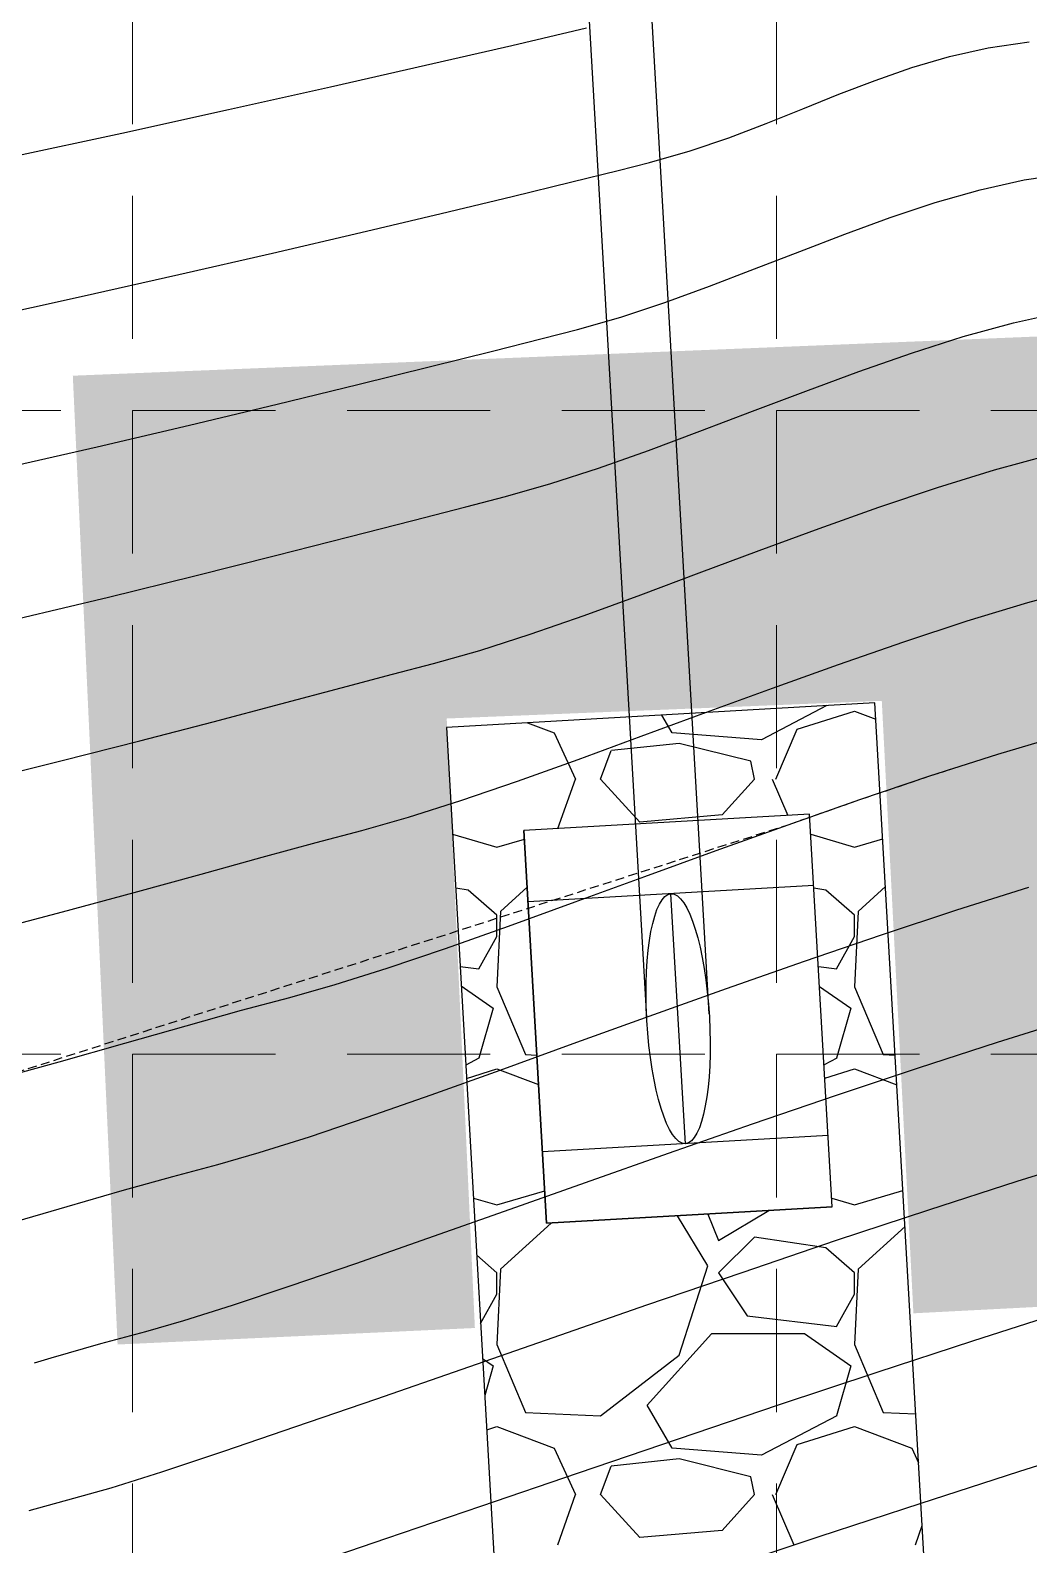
# Model space of a CAD drawing. Header units: inches. Extents: x 2547543 to 2548696, y 7125653 to 7126375.
# Drawn here: x 2548134.72 to 2548162.64, y 7125856.67 to 7125899 of the extents above; entities that cross this region are included whole.
import ezdxf

# ---------------------------------------------------------------- set-up
doc = ezdxf.new("R2010")
doc.units = ezdxf.units.IN
doc.header["$MEASUREMENT"] = 0
doc.linetypes.add('DASHED2', pattern=[0.375, 0.25, -0.125])
doc.linetypes.add('HIDDEN', pattern=[0.375, 0.25, -0.125])
for name, color, linetype in [('C-STRM-HWAL-N', 7, 'Continuous'), ('C-STRM-PIPE-N', 4, 'Continuous'), ('C-STRM-RRAP-N', 6, 'Continuous'), ('CONT-MJR', 6, 'Continuous'), ('CONT-MNR', 14, 'Continuous'), ('EROSION BLANKET', 84, 'Continuous'), ('GRID', 254, 'HIDDEN'), ('V-100YR-LINE', 2, 'DASHED2')]:
    doc.layers.add(name, color=color, linetype=linetype)

msp = doc.modelspace()

# ---------------------------------------------------------------- linework, layer by layer
at = {"layer": 'C-STRM-HWAL-N', "color": 5}
for p, q in [((2548156.514478106, 7125877.091462079), (2548148.527609882, 7125876.633269055)), ((2548157.147518842, 7125866.109692251), (2548156.514478106, 7125877.091462079)), ((2548149.160650619, 7125865.651499224), (2548148.527609882, 7125876.633269055)), ((2548156.629576421, 7125875.094776655), (2548148.642708198, 7125874.636583632)), ((2548153.038986415, 7125867.877281161), (2548152.63614231, 7125874.865680143)), ((2548157.032420527, 7125868.106377673), (2548149.045552304, 7125867.648184649)), ((2548157.147518842, 7125866.109692251), (2548149.160650619, 7125865.651499224))]:
    msp.add_line(p, q, dxfattribs=at)
msp.add_ellipse((2548152.837564362, 7125871.371480652), major_axis=(0.2004594499879376, -3.49425484702529), ratio=0.2499999905403149, dxfattribs=at)
at = {"layer": 'C-STRM-PIPE-N', "color": 5}
for p, q in [((2548153.706182624, 7125871.503591916), (2548146.529010777, 7125996.610527882)), ((2548151.959082878, 7125871.402880888), (2548144.808739892, 7125996.042156792))]:
    msp.add_line(p, q, dxfattribs=at)
at = {"layer": 'C-STRM-RRAP-N', "color": 1}
for p, q in [((2548158.340644598, 7125880.201158767), (2548146.360342718, 7125879.513869257)), ((2548152.669647414, 7125879.366411874), (2548152.382113445, 7125879.859327985)), ((2548156.999198013, 7125880.124202262), (2548155.16976071, 7125879.165924577)), ((2548156.169461317, 7125879.466454214), (2548157.769465864, 7125879.96645488)), ((2548157.769332214, 7125879.96639414), (2548158.366969654, 7125879.742280638)), ((2548161.891640427, 7125818.302932394), (2548158.340644598, 7125880.201158767)), ((2548146.360342718, 7125879.513869257), (2548149.911338547, 7125817.615642878)), ((2548148.628995512, 7125879.644018003), (2548149.3693352, 7125879.366391286)), ((2548149.369478276, 7125879.366439283), (2548149.969476473, 7125878.06644077)), ((2548155.169236214, 7125879.167036351), (2548152.669233389, 7125879.367035643)), ((2548155.569577127, 7125878.066482179), (2548156.169575538, 7125879.466477832)), ((2548152.869745664, 7125879.066024004), (2548150.969742975, 7125878.86602392)), ((2548154.869335962, 7125878.566543408), (2548152.869338312, 7125879.066541208)), ((2548150.669418527, 7125878.066411998), (2548150.969417764, 7125878.866411884)), ((2548154.969470763, 7125878.066442272), (2548154.869471429, 7125878.566440415)), ((2548149.477136685, 7125876.68774179), (2548149.96949375, 7125878.0663434)), ((2548151.769424369, 7125876.866824723), (2548150.669426747, 7125878.066824108)), ((2548154.969547522, 7125878.066241771), (2548154.069549349, 7125877.066243362)), ((2548155.469385591, 7125878.066456686), (2548155.902292078, 7125877.056342009)), ((2548156.514478106, 7125877.091462079), (2548148.527609882, 7125876.633269055)), ((2548154.069217795, 7125877.066658871), (2548151.769216932, 7125876.866660443)), ((2548157.147518842, 7125866.109692251), (2548156.514478106, 7125877.091462079)), ((2548146.531504146, 7125876.530314974), (2548147.769269762, 7125876.16626721)), ((2548148.527609882, 7125876.633269055), (2548149.160650619, 7125865.651499224)), ((2548156.547089892, 7125876.525724181), (2548157.769261213, 7125876.166262963)), ((2548157.769614851, 7125876.166256245), (2548158.558804105, 7125876.398370128)), ((2548147.769623399, 7125876.166251997), (2548148.541445254, 7125876.393257834)), ((2548146.969698571, 7125874.966598948), (2548146.618187016, 7125875.019325897)), ((2548147.769635445, 7125874.266215798), (2548146.969638585, 7125874.966212429)), ((2548148.618845196, 7125875.050550679), (2548147.869600048, 7125874.36645819)), ((2548156.969705783, 7125874.966597396), (2548156.634063061, 7125875.01694401)), ((2548157.769693946, 7125874.266160923), (2548156.969697086, 7125874.966157555)), ((2548158.635265444, 7125875.065554933), (2548157.869579819, 7125874.366451593)), ((2548147.869463274, 7125874.366409414), (2548147.769463658, 7125872.266408999)), ((2548157.869433289, 7125874.366441298), (2548157.769433673, 7125872.266440883)), ((2548147.769435748, 7125873.666448532), (2548147.769435748, 7125874.266448531)), ((2548157.769435748, 7125873.666448532), (2548157.769435748, 7125874.266448531)), ((2548147.269181854, 7125872.766362887), (2548147.769180325, 7125873.666360288)), ((2548157.269234166, 7125872.766381085), (2548157.769232637, 7125873.666378486)), ((2548146.743816707, 7125872.829445813), (2548147.26951008, 7125872.766362361)), ((2548156.760274964, 7125872.827463952), (2548157.269511421, 7125872.766355338)), ((2548146.774994632, 7125872.285976213), (2548147.669417462, 7125871.666759335)), ((2548147.769324518, 7125872.266542089), (2548148.569324946, 7125870.366545321)), ((2548156.792172019, 7125872.274124953), (2548157.669405887, 7125871.666808146)), ((2548157.769259941, 7125872.266642249), (2548158.569260369, 7125870.366645481)), ((2548147.669340122, 7125871.66648369), (2548147.269340565, 7125870.26648562)), ((2548157.669369119, 7125871.66647336), (2548157.269369563, 7125870.26647529)), ((2548147.269735833, 7125870.265957402), (2548146.901932204, 7125870.073298157)), ((2548148.56927777, 7125870.366298111), (2548148.889747171, 7125870.351037725)), ((2548157.269707917, 7125870.266003463), (2548156.918533238, 7125870.08205463)), ((2548158.569276324, 7125870.366298603), (2548158.905773022, 7125870.350275015)), ((2548146.923232215, 7125869.702012748), (2548147.769461334, 7125869.966458948)), ((2548147.769352684, 7125869.966398825), (2548148.937163793, 7125869.52847071)), ((2548156.940136376, 7125869.707290919), (2548157.769461565, 7125869.966454648)), ((2548157.76934947, 7125869.966403206), (2548158.953264733, 7125869.522436048)), ((2548147.115030129, 7125866.358739123), (2548147.769305582, 7125866.166305667)), ((2548147.769587577, 7125866.166290455), (2548149.108279091, 7125866.560022228)), ((2548157.133475734, 7125866.353307198), (2548157.769297034, 7125866.166301419)), ((2548157.76957903, 7125866.166294702), (2548159.122965182, 7125866.564348417)), ((2548149.160650619, 7125865.651499224), (2548157.147518842, 7125866.109692251)), ((2548153.669535046, 7125864.466466974), (2548152.817156271, 7125865.861266727)), ((2548153.671890911, 7125865.910301397), (2548153.969429605, 7125865.166454303)), ((2548153.969286887, 7125865.16648111), (2548155.37149014, 7125866.007804508)), ((2548149.284799586, 7125865.658621439), (2548147.869571298, 7125864.366458192)), ((2548159.180393285, 7125865.563305947), (2548157.869551068, 7125864.366451595)), ((2548154.969439724, 7125865.266467981), (2548153.969442243, 7125864.2664705)), ((2548156.969650333, 7125864.966567934), (2548154.969655301, 7125865.266568416)), ((2548157.769630605, 7125864.26622942), (2548156.969633745, 7125864.966226052)), ((2548147.769572105, 7125864.266284293), (2548147.206822223, 7125864.758690004)), ((2548147.769435748, 7125863.666448532), (2548147.769435748, 7125864.266448531)), ((2548147.869463767, 7125864.36641086), (2548147.769464151, 7125862.266410445)), ((2548152.869455747, 7125861.966517875), (2548153.669456696, 7125864.466516574)), ((2548153.969399973, 7125864.266453677), (2548154.76940037, 7125863.066454555)), ((2548157.869433781, 7125864.366442744), (2548157.769434165, 7125862.266442329)), ((2548157.769435748, 7125863.666448532), (2548157.769435748, 7125864.266448531)), ((2548147.316259751, 7125862.851059229), (2548147.769210179, 7125863.666370137)), ((2548157.26926402, 7125862.766390935), (2548157.769262492, 7125863.666388336)), ((2548154.769492683, 7125863.066376723), (2548157.269496851, 7125862.766375046)), ((2548151.969529633, 7125860.566275253), (2548153.76952598, 7125862.566272071)), ((2548153.769435748, 7125862.566448532), (2548156.369435748, 7125862.566448532)), ((2548156.369413989, 7125862.566727838), (2548157.669414221, 7125861.666726117)), ((2548147.769359679, 7125862.266503344), (2548148.569360107, 7125860.366506577)), ((2548157.769295102, 7125862.266603506), (2548158.56929553, 7125860.366606738)), ((2548147.372409243, 7125861.872304507), (2548147.669425795, 7125861.666677306)), ((2548147.669347648, 7125861.666480789), (2548147.431894896, 7125860.835396383)), ((2548150.669388306, 7125860.267060499), (2548152.869391283, 7125861.967060317)), ((2548157.669376646, 7125861.66647046), (2548157.269377089, 7125860.26647239)), ((2548148.569309656, 7125860.366328097), (2548150.669310071, 7125860.266328481)), ((2548152.669553822, 7125859.366432014), (2548151.969556817, 7125860.566428668)), ((2548158.569308208, 7125860.366328589), (2548159.481025665, 7125860.322913647)), ((2548147.486811516, 7125859.878132127), (2548147.769457034, 7125859.966458718)), ((2548147.769369938, 7125859.96640789), (2548149.369369711, 7125859.366409416)), ((2548157.269659065, 7125860.266083266), (2548155.169663009, 7125859.166084181)), ((2548156.169452717, 7125859.466453752), (2548157.769457264, 7125859.966454418)), ((2548157.769366725, 7125859.966412272), (2548159.369366498, 7125859.366413798)), ((2548155.569542302, 7125858.066474579), (2548156.169540714, 7125859.466470232)), ((2548149.369464114, 7125859.366447754), (2548149.969462311, 7125858.066449242)), ((2548152.869644134, 7125859.066163417), (2548150.969641445, 7125858.866163334)), ((2548155.169303444, 7125859.166836517), (2548152.669300619, 7125859.366835809)), ((2548154.869370539, 7125858.566507637), (2548152.869372888, 7125859.066505437)), ((2548159.369464071, 7125859.366431592), (2548159.559521169, 7125858.954640445)), ((2548150.66942729, 7125858.066418425), (2548150.969426527, 7125858.866418311)), ((2548154.969459427, 7125858.066456053), (2548154.869460093, 7125858.566454196)), ((2548149.469481504, 7125856.666366814), (2548149.969481967, 7125858.066369967)), ((2548151.769434964, 7125856.866636253), (2548150.669437342, 7125858.066635638)), ((2548154.969511747, 7125858.066308738), (2548154.069513574, 7125857.066310328)), ((2548155.469420416, 7125858.066449085), (2548156.069418828, 7125856.666453432)), ((2548154.069303202, 7125857.066578965), (2548151.769302339, 7125856.866580537)), ((2548159.469453422, 7125856.666408682), (2548159.660159703, 7125857.200386978))]:
    msp.add_line(p, q, dxfattribs=at)
at = {"layer": 'CONT-MJR', "color": 35, "extrusion": (0.2676196903797055, -0.9635246241384133, 0), "elevation": -6184032.901130352}
msp.add_lwpolyline([(4362244.278333371, 570.0000000000009), (4362245.731838571, 570.0000000000009)], dxfattribs=at)
at = {"layer": 'CONT-MJR', "color": 35, "extrusion": (0.21724364015921, -0.9761174113857285, 0), "elevation": -6402134.075689521}
msp.add_lwpolyline([(4035359.962147317, 570.0000000000005), (4035361.33697576, 570.0000000000005)], dxfattribs=at)
at = {"layer": 'CONT-MJR', "color": 35, "extrusion": (0.3038144673866461, -0.9527312157196113, 0), "elevation": -6014890.143028183}
msp.add_lwpolyline([(4592659.437627051, 570), (4592660.953457952, 570)], dxfattribs=at)
at = {"layer": 'CONT-MJR', "color": 35, "extrusion": (0.3290555363034459, -0.9443105707488674, 0), "elevation": -5890567.28728892}
msp.add_lwpolyline([(4751065.812413462, 570), (4751067.37235372, 570)], dxfattribs=at)
at = {"layer": 'CONT-MJR', "color": 35, "extrusion": (-0.3453800832463497, 0.9384628911665844, 0), "elevation": 5807299.845841154}
msp.add_lwpolyline([(-4852490.333968839, 570), (-4852491.918638878, 570)], dxfattribs=at)
at = {"layer": 'CONT-MJR', "color": 35, "extrusion": (0.3539554527632791, -0.9352622827095842, 0), "elevation": -5762641.28275326}
msp.add_lwpolyline([(4905440.224320268, 570), (4905441.813646923, 570)], dxfattribs=at)
at = {"layer": 'CONT-MJR', "color": 35, "extrusion": (-0.3552567997975493, 0.9347687447693168, 0), "elevation": 5755808.352646586}
msp.add_lwpolyline([(-4913454.293306269, 570), (-4913455.866869593, 570)], dxfattribs=at)
at = {"layer": 'CONT-MJR', "color": 35}
for points, elevation in [([(2548152.006030433, 7125887.260409528), (2548153.446626081, 7125887.797127709)], 570), ([(2548148.014203545, 7125885.971751604), (2548149.275016459, 7125886.328952348)], 570), ([(2548146.90071345, 7125885.684293127), (2548148.014203545, 7125885.971751604)], 570), ([(2548143.632733791, 7125884.839442685), (2548145.422820179, 7125885.301030561)], 570), ([(2548145.422820179, 7125885.301030561), (2548146.90071345, 7125885.684293127)], 570), ([(2548141.582664348, 7125884.317008278), (2548143.632733791, 7125884.839442685)], 570), ([(2548136.911416539, 7125883.159514984), (2548139.324821911, 7125883.751206119)], 570), ([(2548134.394658295, 7125882.559413654), (2548136.911416539, 7125883.159514984)], 570), ([(2548161.767976936, 7125870.718482178), (2548163.857635032, 7125871.366239856)], 565), ([(2548150.243771988, 7125866.792093677), (2548152.566485639, 7125867.609319176)], 565), ([(2548141.993797483, 7125863.901042649), (2548143.824809534, 7125864.531288432)], 565), ([(2548140.379897784, 7125863.362340956), (2548141.993797483, 7125863.901042649)], 565), ([(2548139.020785216, 7125862.93310302), (2548140.379897784, 7125863.362340956)], 565)]:
    msp.add_lwpolyline(points, dxfattribs=dict(at, elevation=elevation))
at = {"layer": 'CONT-MJR', "color": 35, "extrusion": (-0.3346983815565832, 0.9423253118660265, 0), "elevation": 5862041.582609006}
msp.add_lwpolyline([(-4786209.586098342, 570.0000000000005), (-4786211.066978414, 570.0000000000005)], dxfattribs=at)
at = {"layer": 'CONT-MJR', "color": 35, "extrusion": (-0.3102173464613381, 0.950665660447713, 0), "elevation": 5983855.326705826}
msp.add_lwpolyline([(-4633011.561605606, 570.0000000000009), (-4633012.966456182, 570.0000000000009)], dxfattribs=at)
at = {"layer": 'CONT-MJR', "color": 35, "extrusion": (0.2430780364389401, -0.9700067361626874, 0), "elevation": -6292758.536131619}
msp.add_lwpolyline([(4203858.139893628, 570), (4203860.467550081, 570)], dxfattribs=at)
at = {"layer": 'CONT-MJR', "color": 35, "extrusion": (0.3085859564211391, -0.9511964610424343, 0), "elevation": -5991776.072979216}
msp.add_lwpolyline([(4622743.76176805, 565.0000000000009), (4622746.086859508, 565.0000000000009)], dxfattribs=at)
at = {"layer": 'CONT-MJR', "color": 35, "extrusion": (-0.3177149778917121, 0.9481862648358016, 0), "elevation": 5947063.602832831}
msp.add_lwpolyline([(-4680123.100408565, 565), (-4680125.521773167, 565)], dxfattribs=at)
at = {"layer": 'CONT-MJR', "color": 35, "extrusion": (0.3243420664314278, -0.9459398627518513, 0), "elevation": -5914169.171562664}
msp.add_lwpolyline([(4721620.204559539, 565), (4721622.680949279, 565)], dxfattribs=at)
at = {"layer": 'CONT-MJR', "color": 35, "extrusion": (-0.3289773189996897, 0.9443378228069532, 0), "elevation": 5890941.904070436}
msp.add_lwpolyline([(-4750565.668475552, 565.0000000000009), (-4750568.158529474, 565.0000000000009)], dxfattribs=at)
at = {"layer": 'CONT-MJR', "color": 35, "extrusion": (0.3331986438915582, -0.9428566506679722, 0), "elevation": -5869630.691042806}
msp.add_lwpolyline([(4776867.162871985, 565.0000000000005), (4776869.555919137, 565.0000000000005)], dxfattribs=at)
at = {"layer": 'CONT-MJR', "color": 35, "extrusion": (0.3328086589894914, -0.9429943777677663, 0), "elevation": -5871605.855143128}
msp.add_lwpolyline([(4774436.849434718, 565.0000000000009), (4774439.131752048, 565.0000000000009)], dxfattribs=at)
at = {"layer": 'CONT-MJR', "color": 35, "extrusion": (0.3304394399405259, -0.9438271963298109, 0), "elevation": -5883577.523634032}
msp.add_lwpolyline([(4759674.126826111, 565), (4759676.256929619, 565)], dxfattribs=at)
at = {"layer": 'CONT-MJR', "color": 35, "extrusion": (0.2722992924754922, -0.9622126040108528, 0), "elevation": -6162738.676196467}
msp.add_lwpolyline([(4392217.808993218, 565.0000000000005), (4392218.917532695, 565.0000000000005)], dxfattribs=at)
at = {"layer": 'CONT-MJR', "color": 35, "extrusion": (0.260088794121474, -0.9655847032614164, 0), "elevation": -6217881.82652969}
msp.add_lwpolyline([(4313798.746417801, 565), (4313800.049148868, 565)], dxfattribs=at)
at = {"layer": 'CONT-MJR', "color": 35, "extrusion": (0.2759346885217742, -0.961176387387035, 0), "elevation": -6146091.269661237}
msp.add_lwpolyline([(4415479.977180381, 565.0000000000009), (4415481.416366498, 565.0000000000009)], dxfattribs=at)
at = {"layer": 'CONT-MJR', "color": 35, "extrusion": (0.2825139724428102, -0.9592631835813273, 0), "elevation": -6115693.137871244}
msp.add_lwpolyline([(4457487.448967586, 565.0000000000009), (4457487.943593513, 565.0000000000009)], dxfattribs=at)
at = {"layer": 'CONT-MNR', "color": 35, "extrusion": (0.2271248666578803, -0.9738656452230154, 0), "elevation": -6360920.004142179}
msp.add_lwpolyline([(4100022.740616939, 573), (4100024.889690276, 573)], dxfattribs=at)
at = {"layer": 'CONT-MNR', "color": 35}
for points, elevation in [([(2548145.776373621, 7125898.027988), (2548148.183957716, 7125898.582302807)], 573), ([(2548143.115843638, 7125897.423610426), (2548145.776373621, 7125898.027988)], 573), ([(2548157.33392375, 7125897.213584684), (2548158.345193394, 7125897.603624711)], 572), ([(2548140.264097282, 7125896.785314133), (2548143.115843638, 7125897.423610426)], 573), ([(2548154.254706456, 7125896.00007051), (2548155.301262629, 7125896.39650223)], 572), ([(2548152.03823114, 7125895.307952844), (2548153.171223409, 7125895.632118929)], 572), ([(2548149.866309676, 7125894.767167923), (2548151.163721221, 7125895.087758151)], 572), ([(2548160.027957417, 7125894.185493852), (2548161.27856101, 7125894.541652866)], 571), ([(2548143.962755144, 7125893.350072555), (2548146.213217651, 7125893.883620271)], 572), ([(2548141.499826955, 7125892.774948715), (2548143.962755144, 7125893.350072555)], 572), ([(2548150.026217342, 7125890.639852223), (2548151.237796377, 7125890.984684756)], 571), ([(2548133.932628594, 7125886.753121576), (2548136.593335367, 7125887.359580558)], 571), ([(2548161.677504039, 7125886.715279687), (2548163.189608073, 7125887.126843993)], 569), ([(2548158.451185647, 7125885.670510789), (2548160.090868348, 7125886.223545696)], 569), ([(2548156.779940588, 7125885.075043738), (2548158.451185647, 7125885.670510789)], 569), ([(2548151.791677761, 7125883.222737411), (2548153.428701995, 7125883.832288278)], 569), ([(2548160.91574357, 7125882.492145971), (2548162.611688524, 7125883.005776443)], 568), ([(2548159.143891465, 7125881.910003705), (2548160.91574357, 7125882.492145971)], 568), ([(2548147.292801112, 7125881.667817494), (2548148.70224267, 7125882.121633248)], 569), ([(2548144.850484396, 7125881.003050564), (2548146.002189748, 7125881.303650984)], 569), ([(2548143.411974774, 7125880.620489888), (2548144.850484396, 7125881.003050564)], 569), ([(2548141.727985902, 7125880.171764853), (2548143.411974774, 7125880.620489888)], 569), ([(2548151.80756611, 7125879.265754008), (2548153.627969532, 7125879.937224796)], 568), ([(2548137.788870501, 7125879.139005301), (2548139.839842804, 7125879.672671359)], 569), ([(2548158.524069655, 7125873.717961595), (2548160.625103499, 7125874.41255982)], 566), ([(2548143.244663227, 7125872.323561154), (2548144.705471769, 7125872.786629487)], 567), ([(2548141.978162153, 7125871.967449744), (2548143.244663227, 7125872.323561154)], 567), ([(2548137.369028318, 7125870.689954228), (2548139.078911054, 7125871.175354628)], 567), ([(2548147.862532316, 7125869.937323372), (2548149.905660979, 7125870.674273932)], 566), ([(2548144.141101763, 7125868.618600934), (2548145.930009789, 7125869.246079369)], 566), ([(2548137.29551838, 7125866.564248417), (2548138.706852776, 7125866.962611898)], 566), ([(2548151.965129798, 7125863.368692124), (2548154.62299286, 7125864.280575771)], 564), ([(2548161.072450061, 7125862.366126411), (2548163.600585865, 7125863.174369833)], 563), ([(2548146.797887892, 7125861.577481377), (2548149.340751824, 7125862.460721556)], 564), ([(2548162.3629133, 7125858.713151625), (2548164.927026658, 7125859.526297054)], 562), ([(2548138.402151723, 7125858.708170764), (2548140.13866992, 7125859.284316278)], 564), ([(2548147.318362725, 7125857.745260213), (2548150.053074014, 7125858.680016385)], 563), ([(2548159.631536309, 7125857.828713497), (2548162.3629133, 7125858.713151625)], 562), ([(2548134.693903422, 7125857.62392019), (2548135.942120761, 7125857.963147885)], 564), ([(2548144.690440894, 7125856.845234739), (2548147.318362725, 7125857.745260213)], 563)]:
    msp.add_lwpolyline(points, dxfattribs=dict(at, elevation=elevation))
at = {"layer": 'CONT-MNR', "color": 35, "extrusion": (0.2202151051542702, -0.9754513352607057, 0), "elevation": -6389823.567619411}
msp.add_lwpolyline([(4054836.921542595, 572.0000000000005), (4054838.038178773, 572.0000000000005)], dxfattribs=at)
at = {"layer": 'CONT-MNR', "color": 35, "extrusion": (0.1451039923834464, -0.9894164095032913, 0), "elevation": -6680732.515958403}
msp.add_lwpolyline([(3555189.135810074, 572), (3555190.288382242, 572)], dxfattribs=at)
at = {"layer": 'CONT-MNR', "color": 35, "extrusion": (0.2823641017959116, -0.9593073094775146, 0), "elevation": -6116417.268799872}
msp.add_lwpolyline([(4456565.68645112, 572), (4456566.78167579, 572)], dxfattribs=at)
at = {"layer": 'CONT-MNR', "color": 35, "extrusion": (0.3292530119221011, -0.9442417350129282, 0), "elevation": -5889581.106761703}
msp.add_lwpolyline([(4752300.705595, 572.0000000000009), (4752301.790774914, 572.0000000000009)], dxfattribs=at)
at = {"layer": 'CONT-MNR', "color": 35, "extrusion": (-0.3739972628803573, 0.9274298072404192, 0), "elevation": 5655765.610933897}
msp.add_lwpolyline([(-5028302.028950756, 572.0000000000009), (-5028303.118466603, 572.0000000000009)], dxfattribs=at)
at = {"layer": 'CONT-MNR', "color": 35, "extrusion": (0.2149241699394011, -0.9766307394178516, 0), "elevation": -6411712.915306361}
msp.add_lwpolyline([(4020116.509353706, 573.0000000000009), (4020119.561923216, 573.0000000000009)], dxfattribs=at)
at = {"layer": 'CONT-MNR', "color": 35, "extrusion": (0.3719556915966223, -0.9282504853157248, 0), "elevation": -5666815.920986028}
msp.add_lwpolyline([(5015844.11746374, 572.0000000000005), (5015845.218687669, 572.0000000000005)], dxfattribs=at)
at = {"layer": 'CONT-MNR', "color": 35, "extrusion": (0.2108612103155338, -0.9775160100910205, 0), "elevation": -6428374.241065976}
msp.add_lwpolyline([(3993416.953183601, 573.0000000000005), (3993420.072304446, 573.0000000000005)], dxfattribs=at)
at = {"layer": 'CONT-MNR', "color": 35, "extrusion": (0.3215637822742132, -0.9468879204686806, 0), "elevation": -5928030.725021316}
msp.add_lwpolyline([(4704245.408890866, 572), (4704246.553147778, 572)], dxfattribs=at)
at = {"layer": 'CONT-MNR', "color": 35, "extrusion": (0.2441709147059699, -0.9697322127327989, 0), "elevation": -6288025.610698604}
msp.add_lwpolyline([(4210960.588049723, 572.0000000000009), (4210961.489855299, 572.0000000000009)], dxfattribs=at)
at = {"layer": 'CONT-MNR', "color": 35, "extrusion": (0.2366943165837172, -0.9715841705673096, 0), "elevation": -6320273.965749724}
msp.add_lwpolyline([(4162399.149822615, 572.0000000000005), (4162400.866301986, 572.0000000000005)], dxfattribs=at)
at = {"layer": 'CONT-MNR', "color": 35, "extrusion": (0.2188953404332552, -0.9757483435479711, 0), "elevation": -6395299.164765865}
msp.add_lwpolyline([(4046189.258235565, 571.0000000000009), (4046190.525977589, 571.0000000000009)], dxfattribs=at)
at = {"layer": 'CONT-MNR', "color": 35, "extrusion": (0.1468807283698463, -0.9891542102390019, 0), "elevation": -6674332.895798215}
msp.add_lwpolyline([(3567182.301962091, 571), (3567183.534614281, 571)], dxfattribs=at)
at = {"layer": 'CONT-MNR', "color": 35, "extrusion": (0.2337311842300618, -0.9723012565652752, 0), "elevation": -6332934.345188092}
msp.add_lwpolyline([(4143109.38113989, 572.0000000000009), (4143111.423087103, 572.0000000000009)], dxfattribs=at)
at = {"layer": 'CONT-MNR', "color": 35, "extrusion": (-0.314184247654217, 0.949362027113974, 0), "elevation": 5964461.607653776}
msp.add_lwpolyline([(-4657968.745770522, 571.0000000000009), (-4657970.073085397, 571.0000000000009)], dxfattribs=at)
at = {"layer": 'CONT-MNR', "color": 35, "extrusion": (-0.3416844460949214, 0.9398147366884639, 0), "elevation": 5826353.758530403}
msp.add_lwpolyline([(-4829602.880128875, 571), (-4829604.226663869, 571)], dxfattribs=at)
at = {"layer": 'CONT-MNR', "color": 35, "extrusion": (-0.3577863365884975, 0.9338034789775537, 0), "elevation": 5742488.024369854}
msp.add_lwpolyline([(-4929024.245837101, 571), (-4929025.602414672, 571)], dxfattribs=at)
at = {"layer": 'CONT-MNR', "color": 35, "extrusion": (0.2237081144369066, -0.9746561852956579, 0), "elevation": -6375255.538612683}
msp.add_lwpolyline([(4077679.219193548, 572), (4077681.910178249, 572)], dxfattribs=at)
at = {"layer": 'CONT-MNR', "color": 35, "extrusion": (-0.3632841608885711, 0.931678387882582, 0), "elevation": 5713335.537715554}
msp.add_lwpolyline([(-4962784.731793884, 571), (-4962786.088434367, 571)], dxfattribs=at)
at = {"layer": 'CONT-MNR', "color": 35, "extrusion": (0.2194796076797215, -0.9756170877002696, 0), "elevation": -6392877.647996502}
msp.add_lwpolyline([(4049993.0505011, 572.0000000000005), (4049995.848763478, 572.0000000000005)], dxfattribs=at)
at = {"layer": 'CONT-MNR', "color": 35, "extrusion": (0.3583732931828204, -0.9335783752493951, 0), "elevation": -5739388.295079588}
msp.add_lwpolyline([(4932630.533075368, 571.0000000000009), (4932631.879529773, 571.0000000000009)], dxfattribs=at)
at = {"layer": 'CONT-MNR', "color": 35, "extrusion": (0.3426371108883352, -0.9394678335324178, 0), "elevation": -5821454.149213075}
msp.add_lwpolyline([(4835502.118688375, 571), (4835503.44495108, 571)], dxfattribs=at)
at = {"layer": 'CONT-MNR', "color": 35, "extrusion": (0.214525677522783, -0.9767183492099404, 0), "elevation": -6413348.406594943}
msp.add_lwpolyline([(4017495.194624603, 572.0000000000009), (4017498.045673029, 572.0000000000009)], dxfattribs=at)
at = {"layer": 'CONT-MNR', "color": 35, "extrusion": (-0.3150120568189114, 0.9490876693218173, 0), "elevation": 5960396.903991917}
msp.add_lwpolyline([(-4663160.495112553, 571.0000000000009), (-4663161.791972648, 571.0000000000009)], dxfattribs=at)
at = {"layer": 'CONT-MNR', "color": 35, "extrusion": (0.2453508649011874, -0.9694343469736564, 0), "elevation": -6282892.324315354}
msp.add_lwpolyline([(4218605.130275507, 571.0000000000009), (4218606.563705262, 571.0000000000009)], dxfattribs=at)
at = {"layer": 'CONT-MNR', "color": 35, "extrusion": (0.2471528843493542, -0.9689764970100126, 0), "elevation": -6275037.921545951}
msp.add_lwpolyline([(4230280.886825153, 571.0000000000009), (4230281.911457595, 571.0000000000009)], dxfattribs=at)
at = {"layer": 'CONT-MNR', "color": 35, "extrusion": (0.2429358577738961, -0.9700423542339075, 0), "elevation": -6293378.711913398}
msp.add_lwpolyline([(4202943.560231262, 571.0000000000009), (4202945.347320479, 571.0000000000009)], dxfattribs=at)
at = {"layer": 'CONT-MNR', "color": 35, "extrusion": (0.240026662049286, -0.9707662960288012, 0), "elevation": -6305950.496408843}
msp.add_lwpolyline([(4184055.576370706, 571), (4184057.661994544, 571)], dxfattribs=at)
at = {"layer": 'CONT-MNR', "color": 35, "extrusion": (0.2366050200284898, -0.9716059203696312, 0), "elevation": -6320652.402541232}
msp.add_lwpolyline([(4161810.489369716, 571.0000000000009), (4161812.818420293, 571.0000000000009)], dxfattribs=at)
at = {"layer": 'CONT-MNR', "color": 35, "extrusion": (0.2325928231630486, -0.9725742021116142, 0), "elevation": -6337775.916149751}
msp.add_lwpolyline([(4135684.823287002, 571), (4135687.340678715, 571)], dxfattribs=at)
at = {"layer": 'CONT-MNR', "color": 35, "extrusion": (0.2278632513312516, -0.9736931440103452, 0), "elevation": -6357800.978020035}
msp.add_lwpolyline([(4104830.993306817, 571), (4104833.643983848, 571)], dxfattribs=at)
at = {"layer": 'CONT-MNR', "color": 35, "extrusion": (0.296031174637825, -0.9551782784603875, 0), "elevation": -6052156.910645985}
msp.add_lwpolyline([(4543431.637928819, 569), (4543433.29901736, 569)], dxfattribs=at)
at = {"layer": 'CONT-MNR', "color": 35, "extrusion": (0.3455066746310868, -0.9384162923699526, 0), "elevation": -5806641.476500997}
msp.add_lwpolyline([(4853270.902231038, 569), (4853272.693890858, 569)], dxfattribs=at)
at = {"layer": 'CONT-MNR', "color": 35, "extrusion": (0.3498968416766175, -0.9367882365746958, 0), "elevation": -5783853.312475201}
msp.add_lwpolyline([(4880404.404067646, 569.0000000000009), (4880406.186664566, 569.0000000000009)], dxfattribs=at)
at = {"layer": 'CONT-MNR', "color": 35, "extrusion": (0.3422671400839946, -0.9396026845527439, 0), "elevation": -5823350.379655978}
msp.add_lwpolyline([(4833204.250947138, 569.0000000000005), (4833205.935327162, 569.0000000000005)], dxfattribs=at)
at = {"layer": 'CONT-MNR', "color": 35, "extrusion": (0.2584763562073948, -0.966017584354316, 0), "elevation": -6225088.500738465}
msp.add_lwpolyline([(4303442.164778626, 568), (4303443.81540083, 568)], dxfattribs=at)
at = {"layer": 'CONT-MNR', "color": 35, "extrusion": (0.3287981403304557, -0.9444002239068107, 0), "elevation": -5891858.116621126}
msp.add_lwpolyline([(4749448.994752882, 569.0000000000009), (4749450.590249221, 569.0000000000009)], dxfattribs=at)
at = {"layer": 'CONT-MNR', "color": 35, "extrusion": (0.3277599672518285, -0.944761030031976, 0), "elevation": -5897070.975627014}
msp.add_lwpolyline([(4742978.350135267, 568.0000000000005), (4742980.278931511, 568.0000000000005)], dxfattribs=at)
at = {"layer": 'CONT-MNR', "color": 35, "extrusion": (0.2715623404756317, -0.9624208514134537, 0), "elevation": -6166116.259102719}
msp.add_lwpolyline([(4387509.849724252, 569), (4387511.19072945, 569)], dxfattribs=at)
at = {"layer": 'CONT-MNR', "color": 35, "extrusion": (-0.3381685687522831, 0.9410855535539968, 0), "elevation": 5844357.212484092}
msp.add_lwpolyline([(-4807781.153618507, 568.0000000000009), (-4807783.116397783, 568.0000000000009)], dxfattribs=at)
at = {"layer": 'CONT-MNR', "color": 35, "extrusion": (0.3441589485164353, -0.9389114005890341, 0), "elevation": -5813600.039028697}
msp.add_lwpolyline([(4844925.838202551, 568), (4844927.804870742, 568)], dxfattribs=at)
at = {"layer": 'CONT-MNR', "color": 35, "extrusion": (0.255553240372197, -0.9667949841281089, 0), "elevation": -6238079.332045805}
msp.add_lwpolyline([(4284570.456870563, 569.0000000000009), (4284572.409862799, 569.0000000000009)], dxfattribs=at)
at = {"layer": 'CONT-MNR', "color": 35, "extrusion": (0.2464483044747321, -0.9691559385473164, 0), "elevation": -6278103.847302297}
msp.add_lwpolyline([(4225701.460403334, 569), (4225703.702020395, 569)], dxfattribs=at)
at = {"layer": 'CONT-MNR', "color": 35, "extrusion": (0.3438210523603929, -0.9390351878144887, 0), "elevation": -5815343.13860927}
msp.add_lwpolyline([(4842829.635736726, 568), (4842831.51934232, 568)], dxfattribs=at)
at = {"layer": 'CONT-MNR', "color": 35, "extrusion": (0.2844285299661735, -0.9586972469665705, 0), "elevation": -6106790.449828369}
msp.add_lwpolyline([(4469718.898208416, 567), (4469720.771248696, 567)], dxfattribs=at)
at = {"layer": 'CONT-MNR', "color": 35, "extrusion": (-0.2393943856299335, 0.9709224109726105, 0), "elevation": 6308665.857175037}
msp.add_lwpolyline([(-4179934.982338984, 569), (-4179937.302458102, 569)], dxfattribs=at)
at = {"layer": 'CONT-MNR', "color": 35, "extrusion": (0.3369036668771326, -0.941539122524785, 0), "elevation": -5850812.409510091}
msp.add_lwpolyline([(4799915.791089907, 568), (4799917.587757373, 568)], dxfattribs=at)
at = {"layer": 'CONT-MNR', "color": 35, "extrusion": (0.3054965488159652, -0.9521931834777724, 0), "elevation": -6006758.561666015}
msp.add_lwpolyline([(4603271.651608931, 567), (4603273.640461584, 567)], dxfattribs=at)
at = {"layer": 'CONT-MNR', "color": 35, "extrusion": (0.3205858457446358, -0.9472194653342997, 0), "elevation": -5932866.511149362}
msp.add_lwpolyline([(4698120.24203895, 567), (4698122.314024699, 567)], dxfattribs=at)
at = {"layer": 'CONT-MNR', "color": 35, "extrusion": (0.3241738129461473, -0.945997536466114, 0), "elevation": -5915020.079640537}
msp.add_lwpolyline([(4720563.425278823, 568.0000000000009), (4720565.10497216, 568.0000000000009)], dxfattribs=at)
at = {"layer": 'CONT-MNR', "color": 35, "extrusion": (-0.3034640047700957, 0.9528429030059969, 0), "elevation": 6016570.953395685}
msp.add_lwpolyline([(-4590429.335252116, 568.0000000000005), (-4590430.868381113, 568.0000000000005)], dxfattribs=at)
at = {"layer": 'CONT-MNR', "color": 35, "extrusion": (0.3311679959897095, -0.9435718088371229, 0), "elevation": -5879908.767892969}
msp.add_lwpolyline([(4764230.42157305, 567.0000000000009), (4764232.543550866, 567.0000000000009)], dxfattribs=at)
at = {"layer": 'CONT-MNR', "color": 35, "extrusion": (0.2706590924441006, -0.9626752597201903, 0), "elevation": -6170226.801064572}
msp.add_lwpolyline([(4381718.480593758, 568), (4381719.838443836, 568)], dxfattribs=at)
at = {"layer": 'CONT-MNR', "color": 35, "extrusion": (0.2552851075627744, -0.9668658199857221, 0), "elevation": -6239263.343730996}
msp.add_lwpolyline([(4282842.196701307, 568), (4282843.511888697, 568)], dxfattribs=at)
at = {"layer": 'CONT-MNR', "color": 35, "extrusion": (0.3380955459052868, -0.9411117902985843, 0), "elevation": -5844726.501596388}
msp.add_lwpolyline([(4807324.639416604, 567.0000000000009), (4807326.777963363, 567.0000000000009)], dxfattribs=at)
at = {"layer": 'CONT-MNR', "color": 35, "extrusion": (0.2636392452390294, -0.9646213497377066, 0), "elevation": -6201981.991295404}
msp.add_lwpolyline([(4336651.953236579, 568), (4336653.5178543, 568)], dxfattribs=at)
at = {"layer": 'CONT-MNR', "color": 35, "extrusion": (0.3418085221894444, -0.9397696175971365, 0), "elevation": -5825701.11025952}
msp.add_lwpolyline([(4830360.664138971, 567), (4830362.785663834, 567)], dxfattribs=at)
at = {"layer": 'CONT-MNR', "color": 35, "extrusion": (0.2661628656492673, -0.963928072497824, 0), "elevation": -6190611.242564541}
msp.add_lwpolyline([(4352866.617074899, 568.0000000000009), (4352868.390762197, 568.0000000000009)], dxfattribs=at)
at = {"layer": 'CONT-MNR', "color": 35, "extrusion": (-0.26490495075343, 0.9642745288901512, 0), "elevation": 6196285.390286284}
msp.add_lwpolyline([(-4344783.749132031, 568.0000000000009), (-4344785.691462391, 568.0000000000009)], dxfattribs=at)
at = {"layer": 'CONT-MNR', "color": 35, "extrusion": (0.3424223963490519, -0.939546115142079, 0), "elevation": -5822544.215015061}
msp.add_lwpolyline([(4834163.465843596, 567.0000000000005), (4834165.536670704, 567.0000000000005)], dxfattribs=at)
at = {"layer": 'CONT-MNR', "color": 35, "extrusion": (0.2607129603048359, -0.9654163621614713, 0), "elevation": -6215103.719927794}
msp.add_lwpolyline([(4317819.627362866, 568), (4317821.697932499, 568)], dxfattribs=at)
at = {"layer": 'CONT-MNR', "color": 35, "extrusion": (0.299442003885017, -0.9541145037726475, 0), "elevation": -6035873.805283832}
msp.add_lwpolyline([(4565023.123883504, 566.0000000000005), (4565025.234311315, 566.0000000000005)], dxfattribs=at)
at = {"layer": 'CONT-MNR', "color": 35, "extrusion": (0.2538649423964235, -0.9672396761000144, 0), "elevation": -6245546.104385773}
msp.add_lwpolyline([(4273665.404847857, 568), (4273667.563333866, 568)], dxfattribs=at)
at = {"layer": 'CONT-MNR', "color": 35, "extrusion": (0.3397333529178603, -0.9405217960872511, 0), "elevation": -5836348.881030108}
msp.add_lwpolyline([(4817485.874385146, 567), (4817487.860825485, 567)], dxfattribs=at)
at = {"layer": 'CONT-MNR', "color": 35, "extrusion": (-0.3331366064562921, 0.9428785719480455, 0), "elevation": 5869952.455684647}
msp.add_lwpolyline([(-4776481.836032663, 567), (-4776483.704463312, 567)], dxfattribs=at)
at = {"layer": 'CONT-MNR', "color": 35, "extrusion": (0.3243905237070432, -0.9459232464259827, 0), "elevation": -5913931.122804299}
msp.add_lwpolyline([(4721926.012041915, 566.0000000000009), (4721928.290735827, 566.0000000000009)], dxfattribs=at)
at = {"layer": 'CONT-MNR', "color": 35, "extrusion": (0.3214054718930873, -0.9469416680224721, 0), "elevation": -5928798.211172841}
msp.add_lwpolyline([(4703238.903398827, 567), (4703240.620374624, 567)], dxfattribs=at)
at = {"layer": 'CONT-MNR', "color": 35, "extrusion": (0.3318179028767018, -0.9433434577769159, 0), "elevation": -5876621.75304579}
msp.add_lwpolyline([(4768276.560054578, 566.0000000000009), (4768278.867694339, 566.0000000000009)], dxfattribs=at)
at = {"layer": 'CONT-MNR', "color": 35, "extrusion": (0.3366678897296729, -0.9416234555409976, 0), "elevation": -5852006.722577358}
msp.add_lwpolyline([(4798451.816140709, 566.0000000000009), (4798454.115696674, 566.0000000000009)], dxfattribs=at)
at = {"layer": 'CONT-MNR', "color": 35, "extrusion": (0.2573853131655473, -0.9663088536108283, 0), "elevation": -6229938.85080436}
msp.add_lwpolyline([(4296385.542906366, 567), (4296386.941675145, 567)], dxfattribs=at)
at = {"layer": 'CONT-MNR', "color": 35, "extrusion": (-0.2689039635462407, 0.9631669940301746, 0), "elevation": 6178199.221826337}
msp.add_lwpolyline([(-4370458.459778348, 567.0000000000009), (-4370460.066569749, 567.0000000000009)], dxfattribs=at)
at = {"layer": 'CONT-MNR', "color": 35, "extrusion": (-0.3391657649350612, 0.9407266254847978, 0), "elevation": 5839251.061128089}
msp.add_lwpolyline([(-4813963.840050297, 566.0000000000009), (-4813966.09439962, 566.0000000000009)], dxfattribs=at)
at = {"layer": 'CONT-MNR', "color": 35, "extrusion": (0.2721700980997104, -0.9622491557285952, 0), "elevation": -6163336.257539625}
msp.add_lwpolyline([(4391390.046166679, 567.0000000000009), (4391391.956758676, 567.0000000000009)], dxfattribs=at)
at = {"layer": 'CONT-MNR', "color": 35, "extrusion": (-0.2671097516405488, 0.9636661146779649, 0), "elevation": 6186327.77165853}
msp.add_lwpolyline([(-4358939.271476213, 567.0000000000009), (-4358941.277727976, 567.0000000000009)], dxfattribs=at)
at = {"layer": 'CONT-MNR', "color": 35, "extrusion": (0.3367932662452924, -0.9415786190286118, 0), "elevation": -5851367.733464225}
msp.add_lwpolyline([(4799224.504085945, 566.0000000000009), (4799226.556514164, 566.0000000000009)], dxfattribs=at)
at = {"layer": 'CONT-MNR', "color": 35, "extrusion": (0.3205736889139952, -0.9472235797192093, 0), "elevation": -5932922.814322379}
msp.add_lwpolyline([(4698026.502639532, 566.0000000000009), (4698028.20475632, 566.0000000000009)], dxfattribs=at)
at = {"layer": 'CONT-MNR', "color": 35, "extrusion": (0.3028774381418023, -0.9530295155264914, 0), "elevation": -6019387.716118299}
msp.add_lwpolyline([(4586718.234416861, 566.0000000000009), (4586719.706201212, 566.0000000000009)], dxfattribs=at)
at = {"layer": 'CONT-MNR', "color": 35, "extrusion": (-0.2719551168490177, 0.9623099367769395, 0), "elevation": 6164313.208075993}
msp.add_lwpolyline([(-4390016.483768103, 566.0000000000009), (-4390017.689215829, 566.0000000000009)], dxfattribs=at)
at = {"layer": 'CONT-MNR', "color": 35, "extrusion": (0.2971513650027408, -0.9548303861299178, 0), "elevation": -6046804.267456697}
msp.add_lwpolyline([(4550523.865074153, 564), (4550526.285937461, 564)], dxfattribs=at)
at = {"layer": 'CONT-MNR', "color": 35, "extrusion": (0.2583251375480244, -0.9660580330967671, 0), "elevation": -6225752.740070896}
msp.add_lwpolyline([(4302440.430465573, 566), (4302441.734005875, 566)], dxfattribs=at)
at = {"layer": 'CONT-MNR', "color": 35, "extrusion": (0.3076649637436888, -0.9514947556789762, 0), "elevation": -5996244.65293421}
msp.add_lwpolyline([(4616940.045735637, 564), (4616942.641803108, 564)], dxfattribs=at)
at = {"layer": 'CONT-MNR', "color": 35, "extrusion": (0.2771545367392412, -0.9608253549760523, 0), "elevation": -6140485.459418589}
msp.add_lwpolyline([(4423279.568246087, 566.0000000000009), (4423281.167974084, 566.0000000000009)], dxfattribs=at)
at = {"layer": 'CONT-MNR', "color": 35, "extrusion": (-0.2770000520175744, 0.9608699033595866, 0), "elevation": 6141196.553278971}
msp.add_lwpolyline([(-4422290.543017806, 566.0000000000009), (-4422292.246130835, 566.0000000000009)], dxfattribs=at)
at = {"layer": 'CONT-MNR', "color": 35, "extrusion": (-0.3152377312786807, 0.9490127358356528, 0), "elevation": 5959261.489876132}
msp.add_lwpolyline([(-4664575.269982073, 564.0000000000009), (-4664577.989383267, 564.0000000000009)], dxfattribs=at)
at = {"layer": 'CONT-MNR', "color": 35, "extrusion": (0.3206982582950412, -0.9471814119409898, 0), "elevation": -5932297.441115361}
msp.add_lwpolyline([(4698816.957277836, 564.0000000000005), (4698819.747998977, 564.0000000000005)], dxfattribs=at)
at = {"layer": 'CONT-MNR', "color": 35, "extrusion": (0.3269600779425001, -0.945038151310218, 0), "elevation": -5901068.779309836}
msp.add_lwpolyline([(4737970.887811512, 564.0000000000009), (4737973.664818949, 564.0000000000009)], dxfattribs=at)
at = {"layer": 'CONT-MNR', "color": 35, "extrusion": (0.3111494783208467, -0.9503609851738786, 0), "elevation": -5979282.590115037}
msp.add_lwpolyline([(4638878.417450399, 563), (4638881.225001754, 563)], dxfattribs=at)
at = {"layer": 'CONT-MNR', "color": 35, "extrusion": (-0.3279187023012046, 0.944705946144669, 0), "elevation": 5896258.812414122}
msp.add_lwpolyline([(-4743950.158306231, 564.0000000000009), (-4743952.712879897, 564.0000000000009)], dxfattribs=at)
at = {"layer": 'CONT-MNR', "color": 35, "extrusion": (0.3159981825920398, -0.9487597949947753, 0), "elevation": -5955517.464137077}
msp.add_lwpolyline([(4669346.618423159, 563), (4669349.526293589, 563)], dxfattribs=at)
at = {"layer": 'CONT-MNR', "color": 35, "extrusion": (0.3261341059538051, -0.9453235133718574, 0), "elevation": -5905206.919633867}
msp.add_lwpolyline([(4732804.658657709, 564), (4732807.023719979, 564)], dxfattribs=at)
at = {"layer": 'CONT-MNR', "color": 35, "extrusion": (0.3195117972158454, -0.947582297977279, 0), "elevation": -5938173.547625098}
msp.add_lwpolyline([(4691380.745585078, 563.0000000000009), (4691383.700669464, 563.0000000000009)], dxfattribs=at)
at = {"layer": 'CONT-MNR', "color": 35, "extrusion": (0.3221960278330956, -0.9466729739717804, 0), "elevation": -5924857.769746594}
msp.add_lwpolyline([(4708178.95947581, 564), (4708181.082857504, 564)], dxfattribs=at)
at = {"layer": 'CONT-MNR', "color": 35, "extrusion": (0.3219485428469939, -0.9467571683165105, 0), "elevation": -5926084.589173272}
msp.add_lwpolyline([(4706639.147258798, 563), (4706642.096412665, 563)], dxfattribs=at)
at = {"layer": 'CONT-MNR', "color": 35, "extrusion": (0.301456665507176, -0.9534798785613122, 0), "elevation": -6026209.589748289}
msp.add_lwpolyline([(4577734.815391352, 564.0000000000009), (4577736.299281472, 564.0000000000009)], dxfattribs=at)
at = {"layer": 'CONT-MNR', "color": 35, "extrusion": (0.2739331333193262, -0.9617487397807477, 0), "elevation": -6155266.053165353}
msp.add_lwpolyline([(4402675.130558243, 564), (4402676.217299039, 564)], dxfattribs=at)
at = {"layer": 'CONT-MNR', "color": 35, "extrusion": (-0.3123075639495124, 0.9499810448108539, 0), "elevation": 5973620.33821526}
msp.add_lwpolyline([(-4646159.649757568, 562.0000000000005), (-4646162.648647779, 562.0000000000005)], dxfattribs=at)
at = {"layer": 'CONT-MNR', "color": 35, "extrusion": (0.3235780668051895, -0.9462014767916062, 0), "elevation": -5917972.537493913}
msp.add_lwpolyline([(4716826.639183262, 563), (4716829.251485447, 563)], dxfattribs=at)
at = {"layer": 'CONT-MNR', "color": 35, "extrusion": (0.3154496480531985, -0.9489423162358782, 0), "elevation": -5958211.984119757}
msp.add_lwpolyline([(4665899.774581078, 562.0000000000009), (4665902.84815984, 562.0000000000009)], dxfattribs=at)
at = {"layer": 'EROSION BLANKET', "ltscale": 60, "const_width": 10}
msp.add_lwpolyline([(2548142.160097584, 7125862.493816629), (2548141.140607632, 7125884.55514225), (2548163.269514216, 7125885.454381264), (2548164.408941782, 7125863.393055643)], dxfattribs=at)
at = {"layer": 'GRID', "color": 252, "linetype": 'HIDDEN', "lineweight": 0, "ltscale": 16}
for p, q in [((2548137.583313594, 7126356.376313465), (2548137.583313594, 7125726.296813901)), ((2548155.583313594, 7126356.376313465), (2548155.583313594, 7125726.296813901)), ((2547561.583313602, 7125888.376313471), (2548677.583313586, 7125888.376313471)), ((2547561.583313602, 7125870.376313471), (2548677.583313586, 7125870.376313471))]:
    msp.add_line(p, q, dxfattribs=at)
at = {"layer": 'V-100YR-LINE', "color": 5}
for p, q in [((2548157.915573539, 7125877.495794719, 567), (2548159.878198773, 7125878.160044023, 567)), ((2548159.878198773, 7125878.160044023, 567), (2548160.45088352, 7125878.343781123, 567)), ((2548155.913335096, 7125876.793063579, 567), (2548157.915573539, 7125877.495794719, 567)), ((2548133.597205939, 7125869.634058806, 567), (2548155.913335096, 7125876.793063579, 567))]:
    msp.add_line(p, q, dxfattribs=at)

doc.saveas('drawing.dxf')
